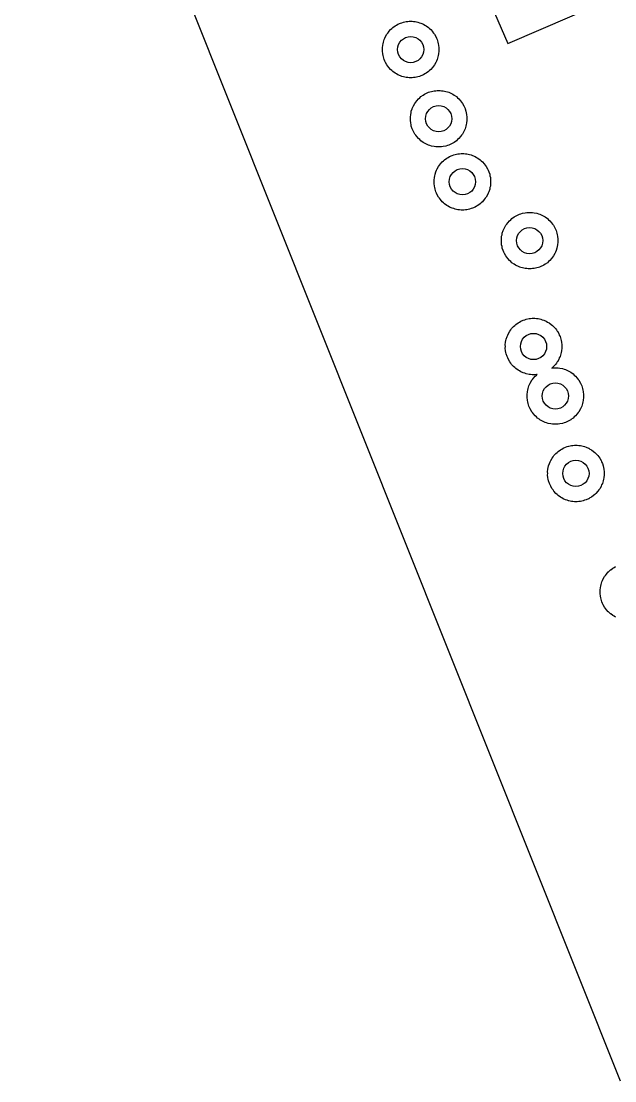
# Model space of a CAD drawing. Header units: feet. Extents: x -179 to 31, y -22 to 191.
# Drawn here: x -65.84 to -46.22, y 51.33 to 86.37 of the extents above; entities that cross this region are included whole.
import ezdxf

# ---------------------------------------------------------------- set-up
doc = ezdxf.new("R2010")
doc.units = ezdxf.units.FT
for name, color, linetype in [('Buildings', 7, 'CONTINUOUS'), ('Modules', 7, 'CONTINUOUS'), ('Obstructions', 7, 'CONTINUOUS'), ('Setbacks', 7, 'CONTINUOUS')]:
    doc.layers.add(name, color=color, linetype=linetype)

msp = doc.modelspace()

# ---------------------------------------------------------------- linework, layer by layer
at = {"layer": 'Buildings', "color": 252}
msp.add_line((-65.843, 100.936), (-46.04, 51.328), dxfattribs=at)
at = {"layer": 'Modules', "color": 254}
for p, q in [((-52.151, 91.206), (-49.75, 85.63)), ((-49.75, 85.63), (-46.601, 86.985))]:
    msp.add_line(p, q, dxfattribs=at)
at = {"layer": 'Obstructions', "color": 252}
for centre in [(-52.965, 85.433), (-52.04, 83.146), (-51.255, 81.061), (-49.032, 79.114), (-48.903, 75.612), (-48.182, 73.976), (-47.503, 71.415)]:
    msp.add_circle(centre, 0.434, dxfattribs=at)
at = {"layer": 'Setbacks', "color": 2}
for p, q in [((-53.552, 86.162), (-53.478, 86.216)), ((-53.478, 86.216), (-53.431, 86.24)), ((-53.478, 86.216), (-53.478, 86.216)), ((-53.431, 86.24), (-53.388, 86.268)), ((-53.388, 86.268), (-53.387, 86.268)), ((-53.387, 86.268), (-53.304, 86.305)), ((-53.304, 86.305), (-53.253, 86.319)), ((-53.304, 86.305), (-53.304, 86.305)), ((-53.253, 86.319), (-53.205, 86.338)), ((-53.205, 86.338), (-53.204, 86.338)), ((-53.204, 86.338), (-53.115, 86.357)), ((-53.115, 86.357), (-53.063, 86.359)), ((-53.115, 86.357), (-53.115, 86.357)), ((-53.063, 86.359), (-53.011, 86.368)), ((-53.011, 86.368), (-53.011, 86.368)), ((-53.011, 86.368), (-52.92, 86.368)), ((-52.92, 86.368), (-52.92, 86.368)), ((-52.92, 86.368), (-52.868, 86.359)), ((-52.868, 86.359), (-52.816, 86.357)), ((-52.816, 86.357), (-52.815, 86.357)), ((-52.815, 86.357), (-52.727, 86.338)), ((-52.727, 86.338), (-52.726, 86.338)), ((-52.726, 86.338), (-52.677, 86.319)), ((-52.677, 86.319), (-52.627, 86.305)), ((-52.627, 86.305), (-52.627, 86.305)), ((-52.627, 86.305), (-52.544, 86.268)), ((-52.544, 86.268), (-52.543, 86.268)), ((-52.543, 86.268), (-52.499, 86.24)), ((-52.499, 86.24), (-52.453, 86.216)), ((-52.453, 86.216), (-52.453, 86.216)), ((-52.453, 86.216), (-52.379, 86.162)), ((-53.817, 85.812), (-53.798, 85.86)), ((-53.798, 85.861), (-53.752, 85.939)), ((-53.798, 85.86), (-53.798, 85.861)), ((-53.752, 85.94), (-53.719, 85.98)), ((-53.752, 85.939), (-53.752, 85.94)), ((-53.719, 85.98), (-53.691, 86.024)), ((-53.691, 86.025), (-53.63, 86.092)), ((-53.691, 86.024), (-53.691, 86.025)), ((-53.63, 86.092), (-53.629, 86.092)), ((-53.629, 86.092), (-53.589, 86.125)), ((-53.589, 86.125), (-53.552, 86.162)), ((-53.552, 86.162), (-53.552, 86.162)), ((-52.379, 86.162), (-52.379, 86.162)), ((-52.379, 86.162), (-52.342, 86.125)), ((-52.342, 86.125), (-52.301, 86.092)), ((-52.301, 86.092), (-52.301, 86.092)), ((-52.301, 86.092), (-52.24, 86.025)), ((-52.24, 86.025), (-52.24, 86.024)), ((-52.24, 86.024), (-52.211, 85.98)), ((-52.211, 85.98), (-52.179, 85.94)), ((-52.179, 85.94), (-52.178, 85.939)), ((-52.178, 85.939), (-52.133, 85.861)), ((-52.133, 85.861), (-52.133, 85.86)), ((-52.133, 85.86), (-52.114, 85.812)), ((-53.9, 85.485), (-53.891, 85.575)), ((-53.891, 85.575), (-53.89, 85.576)), ((-53.89, 85.576), (-53.877, 85.626)), ((-53.877, 85.626), (-53.869, 85.678)), ((-53.869, 85.678), (-53.841, 85.765)), ((-53.869, 85.678), (-53.869, 85.678)), ((-53.841, 85.765), (-53.84, 85.765)), ((-53.84, 85.765), (-53.817, 85.812)), ((-52.114, 85.812), (-52.09, 85.765)), ((-52.09, 85.765), (-52.09, 85.765)), ((-52.09, 85.765), (-52.062, 85.678)), ((-52.062, 85.678), (-52.062, 85.678)), ((-52.062, 85.678), (-52.054, 85.626)), ((-52.054, 85.626), (-52.04, 85.576)), ((-52.04, 85.576), (-52.04, 85.575)), ((-52.04, 85.575), (-52.031, 85.485)), ((-53.897, 85.433), (-53.9, 85.485)), ((-53.9, 85.485), (-53.9, 85.485)), ((-53.9, 85.381), (-53.897, 85.433)), ((-53.9, 85.38), (-53.9, 85.381)), ((-53.891, 85.29), (-53.9, 85.38)), ((-53.89, 85.289), (-53.891, 85.29)), ((-53.877, 85.239), (-53.89, 85.289)), ((-53.869, 85.187), (-53.877, 85.239)), ((-53.841, 85.101), (-53.869, 85.187)), ((-53.869, 85.187), (-53.869, 85.187)), ((-52.062, 85.187), (-52.09, 85.101)), ((-52.054, 85.239), (-52.062, 85.187)), ((-52.062, 85.187), (-52.062, 85.187)), ((-52.04, 85.289), (-52.054, 85.239)), ((-52.031, 85.38), (-52.04, 85.29)), ((-52.04, 85.29), (-52.04, 85.289)), ((-52.031, 85.485), (-52.034, 85.433)), ((-52.034, 85.433), (-52.031, 85.381)), ((-52.031, 85.485), (-52.031, 85.485)), ((-52.031, 85.381), (-52.031, 85.38)), ((-53.84, 85.1), (-53.841, 85.101)), ((-53.817, 85.054), (-53.84, 85.1)), ((-53.798, 85.005), (-53.817, 85.054)), ((-53.798, 85.004), (-53.798, 85.005)), ((-53.752, 84.926), (-53.798, 85.004)), ((-53.752, 84.925), (-53.752, 84.926)), ((-53.719, 84.885), (-53.752, 84.925)), ((-53.691, 84.841), (-53.719, 84.885)), ((-53.63, 84.773), (-53.691, 84.841)), ((-53.691, 84.841), (-53.691, 84.841)), ((-52.24, 84.841), (-52.301, 84.773)), ((-52.211, 84.885), (-52.24, 84.841)), ((-52.24, 84.841), (-52.24, 84.841)), ((-52.179, 84.925), (-52.211, 84.885)), ((-52.178, 84.926), (-52.179, 84.925)), ((-52.133, 85.004), (-52.178, 84.926)), ((-52.114, 85.054), (-52.133, 85.005)), ((-52.133, 85.005), (-52.133, 85.004)), ((-52.09, 85.1), (-52.114, 85.054)), ((-52.09, 85.101), (-52.09, 85.1)), ((-53.629, 84.773), (-53.63, 84.773)), ((-53.589, 84.74), (-53.629, 84.773)), ((-53.552, 84.703), (-53.589, 84.74)), ((-53.478, 84.65), (-53.552, 84.703)), ((-53.552, 84.703), (-53.552, 84.703)), ((-53.478, 84.649), (-53.478, 84.65)), ((-53.431, 84.626), (-53.478, 84.649)), ((-53.388, 84.597), (-53.431, 84.626)), ((-53.387, 84.597), (-53.388, 84.597)), ((-53.304, 84.56), (-53.387, 84.597)), ((-53.253, 84.546), (-53.304, 84.56)), ((-53.304, 84.56), (-53.304, 84.56)), ((-53.205, 84.528), (-53.253, 84.546)), ((-53.204, 84.527), (-53.205, 84.528)), ((-53.115, 84.509), (-53.204, 84.527)), ((-53.063, 84.506), (-53.115, 84.509)), ((-53.115, 84.509), (-53.115, 84.509)), ((-53.011, 84.498), (-53.063, 84.506)), ((-52.92, 84.498), (-53.011, 84.498)), ((-53.011, 84.498), (-53.011, 84.498)), ((-52.868, 84.506), (-52.92, 84.498)), ((-52.92, 84.498), (-52.92, 84.498)), ((-52.816, 84.509), (-52.868, 84.506)), ((-52.815, 84.509), (-52.816, 84.509)), ((-52.727, 84.527), (-52.815, 84.509)), ((-52.726, 84.528), (-52.727, 84.527)), ((-52.677, 84.546), (-52.726, 84.528)), ((-52.627, 84.56), (-52.677, 84.546)), ((-52.544, 84.597), (-52.627, 84.56)), ((-52.627, 84.56), (-52.627, 84.56)), ((-52.543, 84.597), (-52.544, 84.597)), ((-52.499, 84.626), (-52.543, 84.597)), ((-52.453, 84.649), (-52.499, 84.626)), ((-52.379, 84.703), (-52.453, 84.65)), ((-52.453, 84.65), (-52.453, 84.649)), ((-52.342, 84.74), (-52.379, 84.703)), ((-52.379, 84.703), (-52.379, 84.703)), ((-52.301, 84.773), (-52.342, 84.74)), ((-52.301, 84.773), (-52.301, 84.773)), ((-52.766, 83.738), (-52.705, 83.806)), ((-52.705, 83.806), (-52.704, 83.806)), ((-52.704, 83.806), (-52.664, 83.839)), ((-52.664, 83.839), (-52.627, 83.876)), ((-52.627, 83.876), (-52.553, 83.929)), ((-52.627, 83.876), (-52.627, 83.876)), ((-52.553, 83.93), (-52.506, 83.953)), ((-52.553, 83.929), (-52.553, 83.93)), ((-52.506, 83.953), (-52.463, 83.982)), ((-52.463, 83.982), (-52.462, 83.982)), ((-52.462, 83.982), (-52.379, 84.019)), ((-52.379, 84.019), (-52.328, 84.033)), ((-52.379, 84.019), (-52.379, 84.019)), ((-52.328, 84.033), (-52.28, 84.051)), ((-52.28, 84.051), (-52.279, 84.051)), ((-52.279, 84.051), (-52.19, 84.07)), ((-52.19, 84.07), (-52.138, 84.073)), ((-52.19, 84.07), (-52.19, 84.07)), ((-52.138, 84.073), (-52.086, 84.081)), ((-52.086, 84.081), (-52.086, 84.081)), ((-52.086, 84.081), (-51.995, 84.081)), ((-51.995, 84.081), (-51.994, 84.081)), ((-51.994, 84.081), (-51.943, 84.073)), ((-51.943, 84.073), (-51.891, 84.07)), ((-51.891, 84.07), (-51.89, 84.07)), ((-51.89, 84.07), (-51.802, 84.051)), ((-51.802, 84.051), (-51.801, 84.051)), ((-51.801, 84.051), (-51.752, 84.033)), ((-51.752, 84.033), (-51.702, 84.019)), ((-51.702, 84.019), (-51.701, 84.019)), ((-51.701, 84.019), (-51.619, 83.982)), ((-51.619, 83.982), (-51.618, 83.982)), ((-51.618, 83.982), (-51.574, 83.953)), ((-51.574, 83.953), (-51.528, 83.93)), ((-51.528, 83.93), (-51.527, 83.929)), ((-51.527, 83.929), (-51.454, 83.876)), ((-51.454, 83.876), (-51.454, 83.876)), ((-51.454, 83.876), (-51.417, 83.839)), ((-51.417, 83.839), (-51.376, 83.806)), ((-51.376, 83.806), (-51.376, 83.806)), ((-51.376, 83.806), (-51.315, 83.738)), ((-52.944, 83.392), (-52.916, 83.478)), ((-52.916, 83.478), (-52.915, 83.479)), ((-52.915, 83.479), (-52.892, 83.525)), ((-52.892, 83.525), (-52.873, 83.574)), ((-52.873, 83.575), (-52.827, 83.653)), ((-52.873, 83.574), (-52.873, 83.575)), ((-52.827, 83.654), (-52.794, 83.694)), ((-52.827, 83.653), (-52.827, 83.654)), ((-52.794, 83.694), (-52.766, 83.738)), ((-52.766, 83.738), (-52.766, 83.738)), ((-51.315, 83.738), (-51.315, 83.738)), ((-51.315, 83.738), (-51.286, 83.694)), ((-51.286, 83.694), (-51.254, 83.654)), ((-51.254, 83.654), (-51.253, 83.653)), ((-51.253, 83.653), (-51.208, 83.575)), ((-51.208, 83.575), (-51.208, 83.574)), ((-51.208, 83.574), (-51.189, 83.525)), ((-51.189, 83.525), (-51.165, 83.479)), ((-51.165, 83.479), (-51.165, 83.478)), ((-51.165, 83.478), (-51.137, 83.392)), ((-52.975, 83.199), (-52.965, 83.289)), ((-52.975, 83.198), (-52.975, 83.199)), ((-52.972, 83.146), (-52.975, 83.198)), ((-52.975, 83.094), (-52.972, 83.146)), ((-52.965, 83.003), (-52.975, 83.094)), ((-52.975, 83.094), (-52.975, 83.094)), ((-52.965, 83.29), (-52.952, 83.34)), ((-52.965, 83.289), (-52.965, 83.29)), ((-52.952, 83.34), (-52.944, 83.392)), ((-52.944, 83.392), (-52.944, 83.392)), ((-51.137, 83.392), (-51.137, 83.392)), ((-51.137, 83.392), (-51.129, 83.34)), ((-51.129, 83.34), (-51.115, 83.29)), ((-51.115, 83.29), (-51.115, 83.289)), ((-51.115, 83.289), (-51.106, 83.199)), ((-51.106, 83.094), (-51.115, 83.003)), ((-51.106, 83.198), (-51.108, 83.146)), ((-51.108, 83.146), (-51.106, 83.094)), ((-51.106, 83.199), (-51.106, 83.198)), ((-51.106, 83.094), (-51.106, 83.094)), ((-52.952, 82.953), (-52.965, 83.003)), ((-52.965, 83.003), (-52.965, 83.003)), ((-52.944, 82.901), (-52.952, 82.953)), ((-52.916, 82.814), (-52.944, 82.901)), ((-52.944, 82.901), (-52.944, 82.901)), ((-52.915, 82.814), (-52.916, 82.814)), ((-52.892, 82.767), (-52.915, 82.814)), ((-52.873, 82.719), (-52.892, 82.767)), ((-52.873, 82.718), (-52.873, 82.719)), ((-52.827, 82.64), (-52.873, 82.718)), ((-51.208, 82.718), (-51.253, 82.64)), ((-51.189, 82.767), (-51.208, 82.719)), ((-51.208, 82.719), (-51.208, 82.718)), ((-51.165, 82.814), (-51.189, 82.767)), ((-51.137, 82.901), (-51.165, 82.814)), ((-51.165, 82.814), (-51.165, 82.814)), ((-51.129, 82.953), (-51.137, 82.901)), ((-51.137, 82.901), (-51.137, 82.901)), ((-51.115, 83.003), (-51.129, 82.953)), ((-51.115, 83.003), (-51.115, 83.003)), ((-52.827, 82.639), (-52.827, 82.64)), ((-52.794, 82.599), (-52.827, 82.639)), ((-52.766, 82.555), (-52.794, 82.599)), ((-52.766, 82.554), (-52.766, 82.555)), ((-52.705, 82.487), (-52.766, 82.554)), ((-52.704, 82.487), (-52.705, 82.487)), ((-52.664, 82.454), (-52.704, 82.487)), ((-52.627, 82.417), (-52.664, 82.454)), ((-52.553, 82.363), (-52.627, 82.417)), ((-52.627, 82.417), (-52.627, 82.417)), ((-52.506, 82.339), (-52.553, 82.363)), ((-52.553, 82.363), (-52.553, 82.363)), ((-51.528, 82.363), (-51.574, 82.339)), ((-51.527, 82.363), (-51.528, 82.363)), ((-51.454, 82.417), (-51.527, 82.363)), ((-51.417, 82.454), (-51.454, 82.417)), ((-51.454, 82.417), (-51.454, 82.417)), ((-51.376, 82.487), (-51.417, 82.454)), ((-51.315, 82.554), (-51.376, 82.487)), ((-51.376, 82.487), (-51.376, 82.487)), ((-51.286, 82.599), (-51.315, 82.555)), ((-51.315, 82.555), (-51.315, 82.554)), ((-51.254, 82.639), (-51.286, 82.599)), ((-51.253, 82.64), (-51.254, 82.639)), ((-52.463, 82.311), (-52.506, 82.339)), ((-52.462, 82.311), (-52.463, 82.311)), ((-52.379, 82.274), (-52.462, 82.311)), ((-52.328, 82.26), (-52.379, 82.274)), ((-52.379, 82.274), (-52.379, 82.274)), ((-52.28, 82.241), (-52.328, 82.26)), ((-52.279, 82.241), (-52.28, 82.241)), ((-52.19, 82.222), (-52.279, 82.241)), ((-52.138, 82.22), (-52.19, 82.222)), ((-52.19, 82.222), (-52.19, 82.222)), ((-52.086, 82.211), (-52.138, 82.22)), ((-51.995, 82.211), (-52.086, 82.211)), ((-52.086, 82.211), (-52.086, 82.211)), ((-51.994, 82.211), (-51.995, 82.211)), ((-51.943, 82.22), (-51.994, 82.211)), ((-51.891, 82.222), (-51.943, 82.22)), ((-51.89, 82.222), (-51.891, 82.222)), ((-51.802, 82.241), (-51.89, 82.222)), ((-51.801, 82.241), (-51.802, 82.241)), ((-51.752, 82.26), (-51.801, 82.241)), ((-51.702, 82.274), (-51.752, 82.26)), ((-51.701, 82.274), (-51.702, 82.274)), ((-51.619, 82.311), (-51.701, 82.274)), ((-51.618, 82.311), (-51.619, 82.311)), ((-51.574, 82.339), (-51.618, 82.311)), ((-52.009, 81.609), (-51.981, 81.652)), ((-51.981, 81.653), (-51.92, 81.72)), ((-51.981, 81.652), (-51.981, 81.653)), ((-51.92, 81.72), (-51.919, 81.721)), ((-51.919, 81.721), (-51.879, 81.753)), ((-51.879, 81.753), (-51.842, 81.79)), ((-51.842, 81.791), (-51.768, 81.844)), ((-51.842, 81.79), (-51.842, 81.791)), ((-51.768, 81.844), (-51.721, 81.868)), ((-51.768, 81.844), (-51.768, 81.844)), ((-51.721, 81.868), (-51.678, 81.896)), ((-51.678, 81.896), (-51.677, 81.897)), ((-51.677, 81.897), (-51.594, 81.934)), ((-51.594, 81.934), (-51.543, 81.947)), ((-51.594, 81.934), (-51.594, 81.934)), ((-51.543, 81.947), (-51.495, 81.966)), ((-51.495, 81.966), (-51.494, 81.966)), ((-51.494, 81.966), (-51.405, 81.985)), ((-51.405, 81.985), (-51.353, 81.988)), ((-51.405, 81.985), (-51.405, 81.985)), ((-51.353, 81.988), (-51.301, 81.996)), ((-51.301, 81.996), (-51.301, 81.996)), ((-51.301, 81.996), (-51.21, 81.996)), ((-51.21, 81.996), (-51.209, 81.996)), ((-51.209, 81.996), (-51.158, 81.988)), ((-51.158, 81.988), (-51.106, 81.985)), ((-51.106, 81.985), (-51.105, 81.985)), ((-51.105, 81.985), (-51.017, 81.966)), ((-51.017, 81.966), (-51.016, 81.966)), ((-51.016, 81.966), (-50.967, 81.947)), ((-50.967, 81.947), (-50.917, 81.934)), ((-50.917, 81.934), (-50.916, 81.934)), ((-50.916, 81.934), (-50.834, 81.897)), ((-50.834, 81.897), (-50.833, 81.896)), ((-50.833, 81.896), (-50.789, 81.868)), ((-50.789, 81.868), (-50.743, 81.844)), ((-50.743, 81.844), (-50.742, 81.844)), ((-50.742, 81.844), (-50.669, 81.791)), ((-50.669, 81.791), (-50.669, 81.79)), ((-50.669, 81.79), (-50.632, 81.753)), ((-50.632, 81.753), (-50.591, 81.721)), ((-50.591, 81.721), (-50.591, 81.72)), ((-50.591, 81.72), (-50.53, 81.653)), ((-50.53, 81.653), (-50.53, 81.652)), ((-50.53, 81.652), (-50.501, 81.609)), ((-52.167, 81.255), (-52.159, 81.306)), ((-52.159, 81.307), (-52.131, 81.393)), ((-52.159, 81.306), (-52.159, 81.307)), ((-52.131, 81.393), (-52.13, 81.393)), ((-52.13, 81.393), (-52.107, 81.44)), ((-52.107, 81.44), (-52.088, 81.489)), ((-52.088, 81.489), (-52.042, 81.568)), ((-52.088, 81.489), (-52.088, 81.489)), ((-52.042, 81.568), (-52.009, 81.609)), ((-52.042, 81.568), (-52.042, 81.568)), ((-50.501, 81.609), (-50.469, 81.568)), ((-50.469, 81.568), (-50.468, 81.568)), ((-50.468, 81.568), (-50.423, 81.489)), ((-50.423, 81.489), (-50.423, 81.489)), ((-50.423, 81.489), (-50.404, 81.44)), ((-50.404, 81.44), (-50.38, 81.393)), ((-50.38, 81.393), (-50.38, 81.393)), ((-50.38, 81.393), (-50.352, 81.307)), ((-50.352, 81.307), (-50.352, 81.306)), ((-50.352, 81.306), (-50.344, 81.255)), ((-52.19, 81.114), (-52.18, 81.204)), ((-52.19, 81.113), (-52.19, 81.114)), ((-52.187, 81.061), (-52.19, 81.113)), ((-52.19, 81.009), (-52.187, 81.061)), ((-52.19, 81.008), (-52.19, 81.009)), ((-52.18, 80.918), (-52.19, 81.008)), ((-52.18, 81.204), (-52.167, 81.255)), ((-52.18, 81.204), (-52.18, 81.204)), ((-50.344, 81.255), (-50.33, 81.204)), ((-50.33, 81.204), (-50.33, 81.204)), ((-50.33, 81.204), (-50.321, 81.114)), ((-50.321, 81.008), (-50.33, 80.918)), ((-50.321, 81.113), (-50.323, 81.061)), ((-50.323, 81.061), (-50.321, 81.009)), ((-50.321, 81.114), (-50.321, 81.113)), ((-50.321, 81.009), (-50.321, 81.008)), ((-52.167, 80.867), (-52.18, 80.918)), ((-52.18, 80.918), (-52.18, 80.918)), ((-52.159, 80.816), (-52.167, 80.867)), ((-52.159, 80.815), (-52.159, 80.816)), ((-52.131, 80.729), (-52.159, 80.815)), ((-52.13, 80.728), (-52.131, 80.729)), ((-52.107, 80.682), (-52.13, 80.728)), ((-52.088, 80.633), (-52.107, 80.682)), ((-52.042, 80.554), (-52.088, 80.633)), ((-52.088, 80.633), (-52.088, 80.633)), ((-50.423, 80.633), (-50.468, 80.554)), ((-50.404, 80.682), (-50.423, 80.633)), ((-50.423, 80.633), (-50.423, 80.633)), ((-50.38, 80.728), (-50.404, 80.682)), ((-50.352, 80.815), (-50.38, 80.729)), ((-50.38, 80.729), (-50.38, 80.728)), ((-50.344, 80.867), (-50.352, 80.816)), ((-50.352, 80.816), (-50.352, 80.815)), ((-50.33, 80.918), (-50.344, 80.867)), ((-50.33, 80.918), (-50.33, 80.918)), ((-52.009, 80.513), (-52.042, 80.554)), ((-52.042, 80.554), (-52.042, 80.554)), ((-51.981, 80.469), (-52.009, 80.513)), ((-51.92, 80.402), (-51.981, 80.469)), ((-51.981, 80.469), (-51.981, 80.469)), ((-51.919, 80.401), (-51.92, 80.402)), ((-51.879, 80.368), (-51.919, 80.401)), ((-51.842, 80.331), (-51.879, 80.368)), ((-51.768, 80.278), (-51.842, 80.331)), ((-51.842, 80.331), (-51.842, 80.331)), ((-51.721, 80.254), (-51.768, 80.278)), ((-51.768, 80.278), (-51.768, 80.278)), ((-51.678, 80.225), (-51.721, 80.254)), ((-50.789, 80.254), (-50.833, 80.225)), ((-50.743, 80.278), (-50.789, 80.254)), ((-50.742, 80.278), (-50.743, 80.278)), ((-50.669, 80.331), (-50.742, 80.278)), ((-50.632, 80.368), (-50.669, 80.331)), ((-50.669, 80.331), (-50.669, 80.331)), ((-50.591, 80.401), (-50.632, 80.368)), ((-50.53, 80.469), (-50.591, 80.402)), ((-50.591, 80.402), (-50.591, 80.401)), ((-50.501, 80.513), (-50.53, 80.469)), ((-50.53, 80.469), (-50.53, 80.469)), ((-50.469, 80.554), (-50.501, 80.513)), ((-50.468, 80.554), (-50.469, 80.554)), ((-51.677, 80.225), (-51.678, 80.225)), ((-51.594, 80.188), (-51.677, 80.225)), ((-51.543, 80.175), (-51.594, 80.188)), ((-51.594, 80.188), (-51.594, 80.188)), ((-51.495, 80.156), (-51.543, 80.175)), ((-51.494, 80.156), (-51.495, 80.156)), ((-51.405, 80.137), (-51.494, 80.156)), ((-51.353, 80.134), (-51.405, 80.137)), ((-51.405, 80.137), (-51.405, 80.137)), ((-51.301, 80.126), (-51.353, 80.134)), ((-51.21, 80.126), (-51.301, 80.126)), ((-51.301, 80.126), (-51.301, 80.126)), ((-51.209, 80.126), (-51.21, 80.126)), ((-51.158, 80.134), (-51.209, 80.126)), ((-51.106, 80.137), (-51.158, 80.134)), ((-51.105, 80.137), (-51.106, 80.137)), ((-51.017, 80.156), (-51.105, 80.137)), ((-51.016, 80.156), (-51.017, 80.156)), ((-50.967, 80.175), (-51.016, 80.156)), ((-50.917, 80.188), (-50.967, 80.175)), ((-50.916, 80.188), (-50.917, 80.188)), ((-50.834, 80.225), (-50.916, 80.188)), ((-50.833, 80.225), (-50.834, 80.225)), ((-49.544, 79.898), (-49.498, 79.921)), ((-49.498, 79.921), (-49.454, 79.95)), ((-49.454, 79.95), (-49.453, 79.95)), ((-49.453, 79.95), (-49.37, 79.987)), ((-49.37, 79.987), (-49.32, 80.001)), ((-49.37, 79.987), (-49.37, 79.987)), ((-49.32, 80.001), (-49.271, 80.019)), ((-49.271, 80.019), (-49.27, 80.019)), ((-49.27, 80.019), (-49.182, 80.038)), ((-49.182, 80.038), (-49.181, 80.038)), ((-49.181, 80.038), (-49.129, 80.041)), ((-49.129, 80.041), (-49.078, 80.049)), ((-49.078, 80.049), (-49.077, 80.049)), ((-49.077, 80.049), (-48.986, 80.049)), ((-48.986, 80.049), (-48.986, 80.049)), ((-48.986, 80.049), (-48.934, 80.041)), ((-48.934, 80.041), (-48.882, 80.038)), ((-48.882, 80.038), (-48.882, 80.038)), ((-48.882, 80.038), (-48.793, 80.019)), ((-48.793, 80.019), (-48.792, 80.019)), ((-48.792, 80.019), (-48.744, 80.001)), ((-48.744, 80.001), (-48.693, 79.987)), ((-48.693, 79.987), (-48.693, 79.987)), ((-48.693, 79.987), (-48.61, 79.95)), ((-48.61, 79.95), (-48.609, 79.95)), ((-48.609, 79.95), (-48.566, 79.921)), ((-48.566, 79.921), (-48.519, 79.898)), ((-49.864, 79.542), (-49.819, 79.621)), ((-49.819, 79.621), (-49.818, 79.621)), ((-49.818, 79.621), (-49.786, 79.662)), ((-49.786, 79.662), (-49.757, 79.706)), ((-49.757, 79.706), (-49.696, 79.774)), ((-49.757, 79.706), (-49.757, 79.706)), ((-49.696, 79.774), (-49.655, 79.807)), ((-49.696, 79.774), (-49.696, 79.774)), ((-49.655, 79.807), (-49.618, 79.844)), ((-49.618, 79.844), (-49.545, 79.897)), ((-49.618, 79.844), (-49.618, 79.844)), ((-49.545, 79.897), (-49.544, 79.898)), ((-48.519, 79.898), (-48.519, 79.897)), ((-48.519, 79.897), (-48.445, 79.844)), ((-48.445, 79.844), (-48.445, 79.844)), ((-48.445, 79.844), (-48.408, 79.807)), ((-48.408, 79.807), (-48.368, 79.774)), ((-48.368, 79.774), (-48.367, 79.774)), ((-48.367, 79.774), (-48.306, 79.706)), ((-48.306, 79.706), (-48.306, 79.706)), ((-48.306, 79.706), (-48.278, 79.662)), ((-48.278, 79.662), (-48.245, 79.621)), ((-48.245, 79.621), (-48.245, 79.621)), ((-48.245, 79.621), (-48.199, 79.542)), ((-49.966, 79.167), (-49.957, 79.257)), ((-49.957, 79.258), (-49.943, 79.308)), ((-49.957, 79.257), (-49.957, 79.258)), ((-49.943, 79.308), (-49.935, 79.36)), ((-49.935, 79.36), (-49.907, 79.446)), ((-49.935, 79.36), (-49.935, 79.36)), ((-49.907, 79.447), (-49.883, 79.493)), ((-49.907, 79.446), (-49.907, 79.447)), ((-49.883, 79.493), (-49.864, 79.542)), ((-49.864, 79.542), (-49.864, 79.542)), ((-48.199, 79.542), (-48.199, 79.542)), ((-48.199, 79.542), (-48.18, 79.493)), ((-48.18, 79.493), (-48.157, 79.447)), ((-48.157, 79.447), (-48.156, 79.446)), ((-48.156, 79.446), (-48.128, 79.36)), ((-48.128, 79.36), (-48.128, 79.36)), ((-48.128, 79.36), (-48.12, 79.308)), ((-48.12, 79.308), (-48.107, 79.258)), ((-48.107, 79.258), (-48.107, 79.257)), ((-48.107, 79.257), (-48.097, 79.167)), ((-49.966, 79.166), (-49.966, 79.167)), ((-49.964, 79.114), (-49.966, 79.166)), ((-49.966, 79.062), (-49.964, 79.114)), ((-49.957, 78.971), (-49.966, 79.062)), ((-49.966, 79.062), (-49.966, 79.062)), ((-49.943, 78.921), (-49.957, 78.971)), ((-49.957, 78.971), (-49.957, 78.971)), ((-49.935, 78.869), (-49.943, 78.921)), ((-49.935, 78.868), (-49.935, 78.869)), ((-49.907, 78.782), (-49.935, 78.868)), ((-48.128, 78.868), (-48.156, 78.782)), ((-48.12, 78.921), (-48.128, 78.869)), ((-48.128, 78.869), (-48.128, 78.868)), ((-48.107, 78.971), (-48.12, 78.921)), ((-48.097, 79.062), (-48.107, 78.971)), ((-48.107, 78.971), (-48.107, 78.971)), ((-48.097, 79.166), (-48.1, 79.114)), ((-48.1, 79.114), (-48.097, 79.062)), ((-48.097, 79.167), (-48.097, 79.166)), ((-48.097, 79.062), (-48.097, 79.062)), ((-49.883, 78.735), (-49.907, 78.782)), ((-49.907, 78.782), (-49.907, 78.782)), ((-49.864, 78.687), (-49.883, 78.735)), ((-49.864, 78.686), (-49.864, 78.687)), ((-49.819, 78.607), (-49.864, 78.686)), ((-49.818, 78.607), (-49.819, 78.607)), ((-49.786, 78.567), (-49.818, 78.607)), ((-49.757, 78.523), (-49.786, 78.567)), ((-49.757, 78.522), (-49.757, 78.523)), ((-49.696, 78.455), (-49.757, 78.522)), ((-48.306, 78.522), (-48.367, 78.455)), ((-48.278, 78.567), (-48.306, 78.523)), ((-48.306, 78.523), (-48.306, 78.522)), ((-48.245, 78.607), (-48.278, 78.567)), ((-48.199, 78.686), (-48.245, 78.607)), ((-48.245, 78.607), (-48.245, 78.607)), ((-48.18, 78.735), (-48.199, 78.687)), ((-48.199, 78.687), (-48.199, 78.686)), ((-48.157, 78.782), (-48.18, 78.735)), ((-48.156, 78.782), (-48.157, 78.782)), ((-49.655, 78.422), (-49.696, 78.455)), ((-49.696, 78.455), (-49.696, 78.455)), ((-49.618, 78.385), (-49.655, 78.422)), ((-49.545, 78.331), (-49.618, 78.385)), ((-49.618, 78.385), (-49.618, 78.385)), ((-49.544, 78.331), (-49.545, 78.331)), ((-49.498, 78.307), (-49.544, 78.331)), ((-49.454, 78.279), (-49.498, 78.307)), ((-49.453, 78.279), (-49.454, 78.279)), ((-49.37, 78.242), (-49.453, 78.279)), ((-49.37, 78.241), (-49.37, 78.242)), ((-49.32, 78.228), (-49.37, 78.241)), ((-49.271, 78.209), (-49.32, 78.228)), ((-49.27, 78.209), (-49.271, 78.209)), ((-49.182, 78.19), (-49.27, 78.209)), ((-49.181, 78.19), (-49.182, 78.19)), ((-49.129, 78.187), (-49.181, 78.19)), ((-49.078, 78.179), (-49.129, 78.187)), ((-49.077, 78.179), (-49.078, 78.179)), ((-48.986, 78.179), (-49.077, 78.179)), ((-48.934, 78.187), (-48.986, 78.179)), ((-48.986, 78.179), (-48.986, 78.179)), ((-48.882, 78.19), (-48.934, 78.187)), ((-48.793, 78.209), (-48.882, 78.19)), ((-48.882, 78.19), (-48.882, 78.19)), ((-48.792, 78.209), (-48.793, 78.209)), ((-48.744, 78.228), (-48.792, 78.209)), ((-48.693, 78.241), (-48.744, 78.228)), ((-48.61, 78.279), (-48.693, 78.242)), ((-48.693, 78.242), (-48.693, 78.241)), ((-48.609, 78.279), (-48.61, 78.279)), ((-48.566, 78.307), (-48.609, 78.279)), ((-48.519, 78.331), (-48.566, 78.307)), ((-48.445, 78.385), (-48.519, 78.331)), ((-48.519, 78.331), (-48.519, 78.331)), ((-48.408, 78.422), (-48.445, 78.385)), ((-48.445, 78.385), (-48.445, 78.385)), ((-48.368, 78.455), (-48.408, 78.422)), ((-48.367, 78.455), (-48.368, 78.455)), ((-49.416, 76.395), (-49.369, 76.419)), ((-49.416, 76.395), (-49.416, 76.395)), ((-49.369, 76.419), (-49.325, 76.447)), ((-49.325, 76.447), (-49.242, 76.484)), ((-49.325, 76.447), (-49.325, 76.447)), ((-49.242, 76.485), (-49.191, 76.498)), ((-49.242, 76.484), (-49.242, 76.485)), ((-49.191, 76.498), (-49.143, 76.517)), ((-49.143, 76.517), (-49.142, 76.517)), ((-49.142, 76.517), (-49.053, 76.536)), ((-49.053, 76.536), (-49.001, 76.539)), ((-49.053, 76.536), (-49.053, 76.536)), ((-49.001, 76.539), (-48.949, 76.547)), ((-48.949, 76.547), (-48.949, 76.547)), ((-48.949, 76.547), (-48.858, 76.547)), ((-48.858, 76.547), (-48.857, 76.547)), ((-48.857, 76.547), (-48.806, 76.539)), ((-48.806, 76.539), (-48.754, 76.536)), ((-48.754, 76.536), (-48.753, 76.536)), ((-48.753, 76.536), (-48.664, 76.517)), ((-48.664, 76.517), (-48.664, 76.517)), ((-48.664, 76.517), (-48.615, 76.498)), ((-48.615, 76.498), (-48.565, 76.485)), ((-48.565, 76.485), (-48.564, 76.484)), ((-48.564, 76.484), (-48.482, 76.447)), ((-48.482, 76.447), (-48.481, 76.447)), ((-48.481, 76.447), (-48.437, 76.419)), ((-48.437, 76.419), (-48.391, 76.395)), ((-48.391, 76.395), (-48.39, 76.395)), ((-49.736, 76.04), (-49.69, 76.119)), ((-49.69, 76.119), (-49.657, 76.16)), ((-49.69, 76.119), (-49.69, 76.119)), ((-49.657, 76.16), (-49.629, 76.203)), ((-49.629, 76.203), (-49.628, 76.204)), ((-49.628, 76.204), (-49.568, 76.271)), ((-49.568, 76.271), (-49.567, 76.271)), ((-49.567, 76.271), (-49.527, 76.304)), ((-49.527, 76.304), (-49.49, 76.341)), ((-49.49, 76.342), (-49.416, 76.395)), ((-49.49, 76.341), (-49.49, 76.342)), ((-48.39, 76.395), (-48.317, 76.342)), ((-48.317, 76.342), (-48.317, 76.341)), ((-48.317, 76.341), (-48.28, 76.304)), ((-48.28, 76.304), (-48.239, 76.271)), ((-48.239, 76.271), (-48.239, 76.271)), ((-48.239, 76.271), (-48.178, 76.204)), ((-48.178, 76.204), (-48.178, 76.203)), ((-48.178, 76.203), (-48.149, 76.16)), ((-48.149, 76.16), (-48.117, 76.119)), ((-48.117, 76.119), (-48.116, 76.119)), ((-48.116, 76.119), (-48.071, 76.04)), ((-49.838, 75.664), (-49.828, 75.755)), ((-49.828, 75.755), (-49.815, 75.806)), ((-49.828, 75.755), (-49.828, 75.755)), ((-49.815, 75.806), (-49.807, 75.857)), ((-49.807, 75.857), (-49.806, 75.858)), ((-49.806, 75.858), (-49.778, 75.944)), ((-49.778, 75.944), (-49.755, 75.991)), ((-49.778, 75.944), (-49.778, 75.944)), ((-49.755, 75.991), (-49.736, 76.04)), ((-49.736, 76.04), (-49.736, 76.04)), ((-48.071, 76.04), (-48.071, 76.04)), ((-48.071, 76.04), (-48.052, 75.991)), ((-48.052, 75.991), (-48.028, 75.944)), ((-48.028, 75.944), (-48.028, 75.944)), ((-48.028, 75.944), (-48, 75.858)), ((-48, 75.858), (-48, 75.857)), ((-48, 75.857), (-47.992, 75.806)), ((-47.992, 75.806), (-47.978, 75.755)), ((-47.978, 75.755), (-47.978, 75.755)), ((-47.978, 75.755), (-47.969, 75.664)), ((-49.835, 75.612), (-49.838, 75.664)), ((-49.838, 75.664), (-49.838, 75.664)), ((-49.838, 75.56), (-49.835, 75.612)), ((-49.838, 75.559), (-49.838, 75.56)), ((-49.828, 75.469), (-49.838, 75.559)), ((-49.828, 75.468), (-49.828, 75.469)), ((-49.815, 75.418), (-49.828, 75.468)), ((-49.807, 75.367), (-49.815, 75.418)), ((-49.806, 75.366), (-49.807, 75.367)), ((-49.778, 75.28), (-49.806, 75.366)), ((-48, 75.366), (-48.028, 75.28)), ((-47.992, 75.418), (-48, 75.367)), ((-48, 75.367), (-48, 75.366)), ((-47.978, 75.468), (-47.992, 75.418)), ((-47.969, 75.559), (-47.978, 75.469)), ((-47.978, 75.469), (-47.978, 75.468)), ((-47.969, 75.664), (-47.971, 75.612)), ((-47.971, 75.612), (-47.969, 75.56)), ((-47.969, 75.664), (-47.969, 75.664)), ((-47.969, 75.56), (-47.969, 75.559)), ((-49.778, 75.279), (-49.778, 75.28)), ((-49.755, 75.233), (-49.778, 75.279)), ((-49.736, 75.184), (-49.755, 75.233)), ((-49.69, 75.105), (-49.736, 75.184)), ((-49.736, 75.184), (-49.736, 75.184)), ((-49.657, 75.064), (-49.69, 75.105)), ((-49.69, 75.105), (-49.69, 75.105)), ((-49.629, 75.02), (-49.657, 75.064)), ((-49.628, 75.02), (-49.629, 75.02)), ((-49.568, 74.952), (-49.628, 75.02)), ((-48.178, 75.02), (-48.239, 74.952)), ((-48.149, 75.064), (-48.178, 75.02)), ((-48.178, 75.02), (-48.178, 75.02)), ((-48.117, 75.105), (-48.149, 75.064)), ((-48.116, 75.105), (-48.117, 75.105)), ((-48.071, 75.184), (-48.116, 75.105)), ((-48.052, 75.233), (-48.071, 75.184)), ((-48.071, 75.184), (-48.071, 75.184)), ((-48.028, 75.279), (-48.052, 75.233)), ((-48.028, 75.28), (-48.028, 75.279)), ((-49.567, 74.952), (-49.568, 74.952)), ((-49.527, 74.919), (-49.567, 74.952)), ((-49.49, 74.882), (-49.527, 74.919)), ((-49.416, 74.829), (-49.49, 74.882)), ((-49.49, 74.882), (-49.49, 74.882)), ((-49.416, 74.828), (-49.416, 74.829)), ((-49.369, 74.805), (-49.416, 74.828)), ((-49.325, 74.776), (-49.369, 74.805)), ((-49.242, 74.739), (-49.325, 74.776)), ((-49.325, 74.776), (-49.325, 74.776)), ((-49.191, 74.726), (-49.242, 74.739)), ((-49.242, 74.739), (-49.242, 74.739)), ((-49.143, 74.707), (-49.191, 74.726)), ((-49.142, 74.707), (-49.143, 74.707)), ((-49.053, 74.688), (-49.142, 74.707)), ((-49.001, 74.685), (-49.053, 74.688)), ((-49.053, 74.688), (-49.053, 74.688)), ((-48.949, 74.677), (-49.001, 74.685)), ((-48.858, 74.677), (-48.949, 74.677)), ((-48.949, 74.677), (-48.949, 74.677)), ((-48.857, 74.677), (-48.858, 74.677)), ((-48.806, 74.685), (-48.857, 74.677)), ((-48.847, 74.635), (-48.806, 74.668)), ((-48.806, 74.668), (-48.788, 74.686)), ((-48.788, 74.686), (-48.806, 74.685)), ((-48.28, 74.919), (-48.298, 74.901)), ((-48.298, 74.901), (-48.28, 74.902)), ((-48.239, 74.952), (-48.28, 74.919)), ((-48.28, 74.902), (-48.228, 74.911)), ((-48.239, 74.952), (-48.239, 74.952)), ((-48.228, 74.911), (-48.228, 74.911)), ((-48.228, 74.911), (-48.137, 74.911)), ((-48.137, 74.911), (-48.137, 74.911)), ((-48.137, 74.911), (-48.085, 74.902)), ((-48.085, 74.902), (-48.033, 74.9)), ((-48.033, 74.9), (-48.032, 74.9)), ((-48.032, 74.9), (-47.944, 74.881)), ((-47.944, 74.881), (-47.943, 74.881)), ((-47.943, 74.881), (-47.894, 74.862)), ((-47.894, 74.862), (-47.844, 74.848)), ((-47.844, 74.848), (-47.844, 74.848)), ((-47.844, 74.848), (-47.761, 74.811)), ((-47.761, 74.811), (-47.76, 74.811)), ((-47.76, 74.811), (-47.717, 74.783)), ((-47.717, 74.783), (-47.67, 74.759)), ((-47.67, 74.759), (-47.67, 74.759)), ((-47.67, 74.759), (-47.596, 74.705)), ((-47.596, 74.705), (-47.596, 74.705)), ((-47.596, 74.705), (-47.559, 74.668)), ((-47.559, 74.668), (-47.518, 74.635)), ((-49.086, 74.221), (-49.058, 74.308)), ((-49.058, 74.308), (-49.057, 74.308)), ((-49.057, 74.308), (-49.034, 74.355)), ((-49.034, 74.355), (-49.015, 74.403)), ((-49.015, 74.404), (-48.969, 74.482)), ((-49.015, 74.403), (-49.015, 74.404)), ((-48.969, 74.483), (-48.936, 74.523)), ((-48.969, 74.482), (-48.969, 74.483)), ((-48.936, 74.523), (-48.908, 74.567)), ((-48.908, 74.568), (-48.847, 74.635)), ((-48.908, 74.567), (-48.908, 74.568)), ((-48.847, 74.635), (-48.847, 74.635)), ((-47.518, 74.635), (-47.518, 74.635)), ((-47.518, 74.635), (-47.457, 74.568)), ((-47.457, 74.568), (-47.457, 74.567)), ((-47.457, 74.567), (-47.429, 74.523)), ((-47.429, 74.523), (-47.396, 74.483)), ((-47.396, 74.483), (-47.395, 74.482)), ((-47.395, 74.482), (-47.35, 74.404)), ((-47.35, 74.404), (-47.35, 74.403)), ((-47.35, 74.403), (-47.331, 74.355)), ((-47.331, 74.355), (-47.307, 74.308)), ((-47.307, 74.308), (-47.307, 74.308)), ((-47.307, 74.308), (-47.279, 74.221)), ((-49.117, 74.028), (-49.108, 74.118)), ((-49.114, 73.976), (-49.117, 74.028)), ((-49.117, 74.028), (-49.117, 74.028)), ((-49.117, 73.924), (-49.114, 73.976)), ((-49.108, 74.118), (-49.107, 74.119)), ((-49.107, 74.119), (-49.094, 74.169)), ((-49.094, 74.169), (-49.086, 74.221)), ((-49.086, 74.221), (-49.086, 74.221)), ((-47.279, 74.221), (-47.279, 74.221)), ((-47.279, 74.221), (-47.271, 74.169)), ((-47.271, 74.169), (-47.257, 74.119)), ((-47.257, 74.119), (-47.257, 74.118)), ((-47.257, 74.118), (-47.248, 74.028)), ((-47.248, 74.028), (-47.251, 73.976)), ((-47.251, 73.976), (-47.248, 73.924)), ((-47.248, 74.028), (-47.248, 74.028)), ((-49.117, 73.923), (-49.117, 73.924)), ((-49.108, 73.833), (-49.117, 73.923)), ((-49.107, 73.832), (-49.108, 73.833)), ((-49.094, 73.782), (-49.107, 73.832)), ((-49.086, 73.73), (-49.094, 73.782)), ((-49.058, 73.644), (-49.086, 73.73)), ((-49.086, 73.73), (-49.086, 73.73)), ((-49.057, 73.643), (-49.058, 73.644)), ((-49.034, 73.597), (-49.057, 73.643)), ((-49.015, 73.548), (-49.034, 73.597)), ((-47.331, 73.597), (-47.35, 73.548)), ((-47.307, 73.643), (-47.331, 73.597)), ((-47.279, 73.73), (-47.307, 73.644)), ((-47.307, 73.644), (-47.307, 73.643)), ((-47.271, 73.782), (-47.279, 73.73)), ((-47.279, 73.73), (-47.279, 73.73)), ((-47.257, 73.832), (-47.271, 73.782)), ((-47.248, 73.923), (-47.257, 73.833)), ((-47.257, 73.833), (-47.257, 73.832)), ((-47.248, 73.924), (-47.248, 73.923)), ((-49.015, 73.547), (-49.015, 73.548)), ((-48.969, 73.469), (-49.015, 73.547)), ((-48.969, 73.468), (-48.969, 73.469)), ((-48.936, 73.428), (-48.969, 73.468)), ((-48.908, 73.384), (-48.936, 73.428)), ((-48.847, 73.316), (-48.908, 73.384)), ((-48.908, 73.384), (-48.908, 73.384)), ((-48.806, 73.283), (-48.847, 73.316)), ((-48.847, 73.316), (-48.847, 73.316)), ((-48.769, 73.246), (-48.806, 73.283)), ((-48.695, 73.193), (-48.769, 73.246)), ((-48.769, 73.246), (-48.769, 73.246)), ((-47.596, 73.246), (-47.67, 73.193)), ((-47.559, 73.283), (-47.596, 73.246)), ((-47.596, 73.246), (-47.596, 73.246)), ((-47.518, 73.316), (-47.559, 73.283)), ((-47.457, 73.384), (-47.518, 73.316)), ((-47.518, 73.316), (-47.518, 73.316)), ((-47.429, 73.428), (-47.457, 73.384)), ((-47.457, 73.384), (-47.457, 73.384)), ((-47.396, 73.468), (-47.429, 73.428)), ((-47.395, 73.469), (-47.396, 73.468)), ((-47.35, 73.547), (-47.395, 73.469)), ((-47.35, 73.548), (-47.35, 73.547)), ((-48.695, 73.192), (-48.695, 73.193)), ((-48.648, 73.169), (-48.695, 73.192)), ((-48.605, 73.14), (-48.648, 73.169)), ((-48.604, 73.14), (-48.605, 73.14)), ((-48.521, 73.103), (-48.604, 73.14)), ((-48.47, 73.089), (-48.521, 73.103)), ((-48.521, 73.103), (-48.521, 73.103)), ((-48.422, 73.071), (-48.47, 73.089)), ((-48.421, 73.07), (-48.422, 73.071)), ((-48.332, 73.052), (-48.421, 73.07)), ((-48.28, 73.049), (-48.332, 73.052)), ((-48.332, 73.052), (-48.332, 73.052)), ((-48.228, 73.041), (-48.28, 73.049)), ((-48.137, 73.041), (-48.228, 73.041)), ((-48.228, 73.041), (-48.228, 73.041)), ((-48.085, 73.049), (-48.137, 73.041)), ((-48.137, 73.041), (-48.137, 73.041)), ((-48.033, 73.052), (-48.085, 73.049)), ((-48.032, 73.052), (-48.033, 73.052)), ((-47.944, 73.07), (-48.032, 73.052)), ((-47.943, 73.071), (-47.944, 73.07)), ((-47.894, 73.089), (-47.943, 73.071)), ((-47.844, 73.103), (-47.894, 73.089)), ((-47.761, 73.14), (-47.844, 73.103)), ((-47.844, 73.103), (-47.844, 73.103)), ((-47.76, 73.14), (-47.761, 73.14)), ((-47.717, 73.169), (-47.76, 73.14)), ((-47.67, 73.192), (-47.717, 73.169)), ((-47.67, 73.193), (-47.67, 73.192)), ((-48.089, 72.145), (-48.015, 72.198)), ((-48.015, 72.199), (-47.968, 72.222)), ((-48.015, 72.198), (-48.015, 72.199)), ((-47.968, 72.222), (-47.925, 72.251)), ((-47.925, 72.251), (-47.924, 72.251)), ((-47.924, 72.251), (-47.841, 72.288)), ((-47.841, 72.288), (-47.79, 72.302)), ((-47.841, 72.288), (-47.841, 72.288)), ((-47.79, 72.302), (-47.742, 72.32)), ((-47.742, 72.32), (-47.741, 72.321)), ((-47.741, 72.321), (-47.653, 72.339)), ((-47.653, 72.339), (-47.652, 72.339)), ((-47.652, 72.339), (-47.6, 72.342)), ((-47.6, 72.342), (-47.548, 72.35)), ((-47.548, 72.35), (-47.548, 72.35)), ((-47.548, 72.35), (-47.457, 72.35)), ((-47.457, 72.35), (-47.457, 72.35)), ((-47.457, 72.35), (-47.405, 72.342)), ((-47.405, 72.342), (-47.353, 72.339)), ((-47.353, 72.339), (-47.353, 72.339)), ((-47.353, 72.339), (-47.264, 72.321)), ((-47.264, 72.321), (-47.263, 72.32)), ((-47.263, 72.32), (-47.215, 72.302)), ((-47.215, 72.302), (-47.164, 72.288)), ((-47.164, 72.288), (-47.164, 72.288)), ((-47.164, 72.288), (-47.081, 72.251)), ((-47.081, 72.251), (-47.08, 72.251)), ((-47.08, 72.251), (-47.037, 72.222)), ((-47.037, 72.222), (-46.99, 72.199)), ((-46.99, 72.199), (-46.99, 72.198)), ((-46.99, 72.198), (-46.916, 72.145)), ((-48.354, 71.794), (-48.335, 71.843)), ((-48.335, 71.844), (-48.29, 71.922)), ((-48.335, 71.843), (-48.335, 71.844)), ((-48.29, 71.922), (-48.289, 71.923)), ((-48.289, 71.923), (-48.256, 71.963)), ((-48.256, 71.963), (-48.228, 72.007)), ((-48.228, 72.007), (-48.167, 72.075)), ((-48.228, 72.007), (-48.228, 72.007)), ((-48.167, 72.075), (-48.126, 72.108)), ((-48.167, 72.075), (-48.167, 72.075)), ((-48.126, 72.108), (-48.089, 72.145)), ((-48.089, 72.145), (-48.089, 72.145)), ((-46.916, 72.145), (-46.916, 72.145)), ((-46.916, 72.145), (-46.879, 72.108)), ((-46.879, 72.108), (-46.838, 72.075)), ((-46.838, 72.075), (-46.838, 72.075)), ((-46.838, 72.075), (-46.777, 72.007)), ((-46.777, 72.007), (-46.777, 72.007)), ((-46.777, 72.007), (-46.749, 71.963)), ((-46.749, 71.963), (-46.716, 71.923)), ((-46.716, 71.923), (-46.715, 71.922)), ((-46.715, 71.922), (-46.67, 71.844)), ((-46.67, 71.844), (-46.67, 71.843)), ((-46.67, 71.843), (-46.651, 71.794)), ((-48.437, 71.468), (-48.428, 71.558)), ((-48.428, 71.559), (-48.414, 71.609)), ((-48.428, 71.558), (-48.428, 71.559)), ((-48.414, 71.609), (-48.406, 71.661)), ((-48.406, 71.661), (-48.378, 71.747)), ((-48.406, 71.661), (-48.406, 71.661)), ((-48.378, 71.748), (-48.354, 71.794)), ((-48.378, 71.747), (-48.378, 71.748)), ((-46.651, 71.794), (-46.628, 71.748)), ((-46.628, 71.748), (-46.627, 71.747)), ((-46.627, 71.747), (-46.599, 71.661)), ((-46.599, 71.661), (-46.599, 71.661)), ((-46.599, 71.661), (-46.591, 71.609)), ((-46.591, 71.609), (-46.577, 71.559)), ((-46.577, 71.559), (-46.577, 71.558)), ((-46.577, 71.558), (-46.568, 71.468)), ((-48.437, 71.467), (-48.437, 71.468)), ((-48.434, 71.415), (-48.437, 71.467)), ((-48.437, 71.363), (-48.434, 71.415)), ((-48.428, 71.273), (-48.437, 71.363)), ((-48.437, 71.363), (-48.437, 71.363)), ((-48.428, 71.272), (-48.428, 71.273)), ((-48.414, 71.222), (-48.428, 71.272)), ((-48.406, 71.17), (-48.414, 71.222)), ((-48.378, 71.083), (-48.406, 71.17)), ((-48.406, 71.17), (-48.406, 71.17)), ((-46.599, 71.17), (-46.627, 71.083)), ((-46.591, 71.222), (-46.599, 71.17)), ((-46.599, 71.17), (-46.599, 71.17)), ((-46.577, 71.272), (-46.591, 71.222)), ((-46.568, 71.363), (-46.577, 71.273)), ((-46.577, 71.273), (-46.577, 71.272)), ((-46.568, 71.467), (-46.571, 71.415)), ((-46.571, 71.415), (-46.568, 71.363)), ((-46.568, 71.468), (-46.568, 71.467)), ((-46.568, 71.363), (-46.568, 71.363)), ((-48.354, 71.036), (-48.378, 71.083)), ((-48.378, 71.083), (-48.378, 71.083)), ((-48.335, 70.988), (-48.354, 71.036)), ((-48.335, 70.987), (-48.335, 70.988)), ((-48.29, 70.909), (-48.335, 70.987)), ((-48.289, 70.908), (-48.29, 70.909)), ((-48.256, 70.868), (-48.289, 70.908)), ((-48.228, 70.824), (-48.256, 70.868)), ((-48.228, 70.823), (-48.228, 70.824)), ((-48.167, 70.756), (-48.228, 70.823)), ((-46.777, 70.823), (-46.838, 70.756)), ((-46.749, 70.868), (-46.777, 70.824)), ((-46.777, 70.824), (-46.777, 70.823)), ((-46.716, 70.908), (-46.749, 70.868)), ((-46.715, 70.909), (-46.716, 70.908)), ((-46.67, 70.987), (-46.715, 70.909)), ((-46.651, 71.036), (-46.67, 70.988)), ((-46.67, 70.988), (-46.67, 70.987)), ((-46.628, 71.083), (-46.651, 71.036)), ((-46.627, 71.083), (-46.628, 71.083)), ((-48.126, 70.723), (-48.167, 70.756)), ((-48.167, 70.756), (-48.167, 70.756)), ((-48.089, 70.686), (-48.126, 70.723)), ((-48.015, 70.632), (-48.089, 70.686)), ((-48.089, 70.686), (-48.089, 70.686)), ((-47.968, 70.608), (-48.015, 70.632)), ((-48.015, 70.632), (-48.015, 70.632)), ((-47.925, 70.58), (-47.968, 70.608)), ((-47.924, 70.58), (-47.925, 70.58)), ((-47.841, 70.543), (-47.924, 70.58)), ((-47.79, 70.529), (-47.841, 70.543)), ((-47.841, 70.543), (-47.841, 70.543)), ((-47.742, 70.51), (-47.79, 70.529)), ((-47.741, 70.51), (-47.742, 70.51)), ((-47.653, 70.491), (-47.741, 70.51)), ((-47.652, 70.491), (-47.653, 70.491)), ((-47.6, 70.489), (-47.652, 70.491)), ((-47.548, 70.48), (-47.6, 70.489)), ((-47.457, 70.48), (-47.548, 70.48)), ((-47.548, 70.48), (-47.548, 70.48)), ((-47.405, 70.489), (-47.457, 70.48)), ((-47.457, 70.48), (-47.457, 70.48)), ((-47.353, 70.491), (-47.405, 70.489)), ((-47.264, 70.51), (-47.353, 70.491)), ((-47.353, 70.491), (-47.353, 70.491)), ((-47.263, 70.51), (-47.264, 70.51)), ((-47.215, 70.529), (-47.263, 70.51)), ((-47.164, 70.543), (-47.215, 70.529)), ((-47.081, 70.58), (-47.164, 70.543)), ((-47.164, 70.543), (-47.164, 70.543)), ((-47.08, 70.58), (-47.081, 70.58)), ((-47.037, 70.608), (-47.08, 70.58)), ((-46.99, 70.632), (-47.037, 70.608)), ((-46.916, 70.686), (-46.99, 70.632)), ((-46.99, 70.632), (-46.99, 70.632)), ((-46.879, 70.723), (-46.916, 70.686)), ((-46.916, 70.686), (-46.916, 70.686)), ((-46.838, 70.756), (-46.879, 70.723)), ((-46.838, 70.756), (-46.838, 70.756)), ((-46.599, 67.925), (-46.553, 68.003)), ((-46.553, 68.004), (-46.52, 68.044)), ((-46.553, 68.003), (-46.553, 68.004)), ((-46.52, 68.044), (-46.492, 68.088)), ((-46.492, 68.088), (-46.491, 68.088)), ((-46.491, 68.088), (-46.431, 68.156)), ((-46.431, 68.156), (-46.43, 68.156)), ((-46.43, 68.156), (-46.39, 68.189)), ((-46.39, 68.189), (-46.353, 68.226)), ((-46.353, 68.226), (-46.352, 68.226)), ((-46.352, 68.226), (-46.279, 68.28)), ((-46.279, 68.28), (-46.232, 68.304)), ((-46.279, 68.28), (-46.279, 68.28)), ((-46.232, 68.304), (-46.188, 68.332)), ((-46.701, 67.549), (-46.691, 67.639)), ((-46.691, 67.64), (-46.678, 67.69)), ((-46.691, 67.639), (-46.691, 67.64)), ((-46.678, 67.69), (-46.67, 67.742)), ((-46.67, 67.742), (-46.669, 67.742)), ((-46.669, 67.742), (-46.641, 67.829)), ((-46.641, 67.829), (-46.618, 67.876)), ((-46.641, 67.829), (-46.641, 67.829)), ((-46.618, 67.876), (-46.599, 67.924)), ((-46.599, 67.924), (-46.599, 67.925)), ((-46.698, 67.497), (-46.701, 67.549)), ((-46.701, 67.549), (-46.701, 67.549)), ((-46.701, 67.444), (-46.698, 67.497)), ((-46.691, 67.354), (-46.701, 67.444)), ((-46.701, 67.444), (-46.701, 67.444)), ((-46.691, 67.353), (-46.691, 67.354)), ((-46.678, 67.303), (-46.691, 67.353)), ((-46.67, 67.251), (-46.678, 67.303)), ((-46.669, 67.251), (-46.67, 67.251)), ((-46.641, 67.164), (-46.669, 67.251)), ((-46.618, 67.118), (-46.641, 67.164)), ((-46.641, 67.164), (-46.641, 67.164)), ((-46.599, 67.069), (-46.618, 67.118)), ((-46.599, 67.068), (-46.599, 67.069)), ((-46.553, 66.99), (-46.599, 67.068)), ((-46.553, 66.989), (-46.553, 66.99)), ((-46.52, 66.949), (-46.553, 66.989)), ((-46.492, 66.905), (-46.52, 66.949)), ((-46.491, 66.905), (-46.492, 66.905)), ((-46.431, 66.837), (-46.491, 66.905)), ((-46.43, 66.837), (-46.431, 66.837)), ((-46.39, 66.804), (-46.43, 66.837)), ((-46.353, 66.767), (-46.39, 66.804)), ((-46.352, 66.767), (-46.353, 66.767)), ((-46.279, 66.713), (-46.352, 66.767)), ((-46.232, 66.69), (-46.279, 66.713)), ((-46.279, 66.713), (-46.279, 66.713)), ((-46.188, 66.661), (-46.232, 66.69))]:
    msp.add_line(p, q, dxfattribs=at)

doc.saveas('drawing.dxf')
